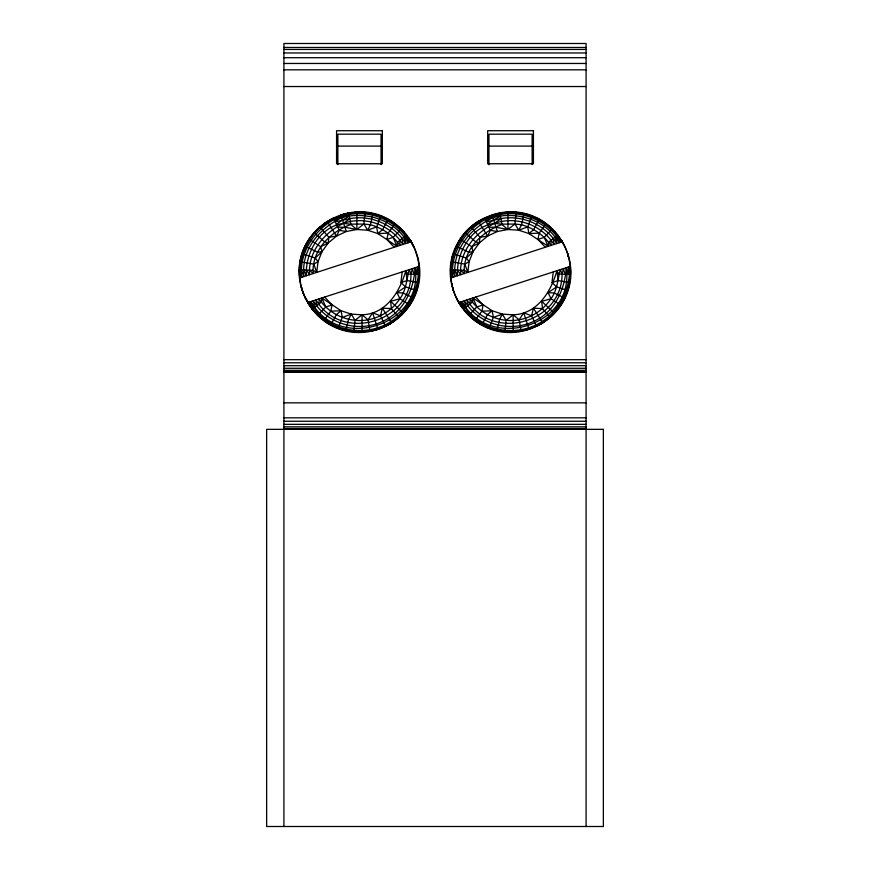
<?xml version="1.0" encoding="UTF-8"?>
<svg xmlns="http://www.w3.org/2000/svg" width="870" height="870" viewBox="0 0 870 870"><rect width="100%" height="100%" fill="white"/><g stroke="black" fill="none" stroke-linecap="round" stroke-linejoin="round"><path stroke-width="1.3" d="M301.466 287.165L302.379 290.667C293.777 263.795 307.262 231.855 332.296 218.718M318.92 304.043L319.094 298.867C330.589 316.669 354.297 324.945 374.383 318.202C384.779 314.766 393.849 307.806 399.928 298.704C406.333 290.167 406.54 279.39 409.302 269.602L410.988 274.18C410.847 323.368 340.833 342.214 315.973 299.878L316.702 305.783C331.818 325.489 360.822 332.209 383.061 321.16C403.843 311.808 413.837 289.362 415.142 267.71C424.038 325.576 338.604 352.339 310.905 301.52C320.508 326.283 353.557 335.711 377.504 327.827C403.506 319.91 419.503 293.092 418.579 266.601C422.428 297.29 398.395 328.436 367.412 331.513M306.37 270.07L309.6 274.713C307.817 251.887 324.031 232.692 343.606 223.296C363.529 216.206 387.096 223.699 399.993 240.272L399.819 245.449C394.219 237.086 386.019 230.572 376.645 226.907C366.085 221.861 354.503 225.591 343.606 223.296C319.921 226.515 304.848 253.072 306.457 275.736L303.63 269.961C304 243.426 325.663 223.09 349.077 214.564C372.501 210.17 397.721 221.643 409.726 242.241C380.223 186.365 292.527 215.901 299.726 277.911L411.195 241.762L413.881 246.906L410.444 240.522L415.044 249.559L418.144 259.717M470.007 304.043L470.181 298.867C481.675 316.669 505.383 324.945 525.48 318.202C535.876 314.766 544.935 307.806 551.014 298.704C557.42 290.167 557.626 279.39 560.4 269.602L562.074 274.18C561.944 323.368 491.931 342.214 467.059 299.878L467.788 305.783C482.904 325.489 511.908 332.209 534.147 321.16C554.929 311.808 564.924 289.362 566.229 267.71C575.135 325.576 489.69 352.339 461.992 301.52C471.594 326.283 504.654 335.711 528.601 327.827C554.603 319.91 570.589 293.092 569.676 266.601C572.319 290.21 559.214 315.136 537.703 325.597M457.468 270.07L460.698 274.713C458.903 251.887 475.118 232.692 494.704 223.296C514.616 216.206 538.193 223.699 551.08 240.272L550.906 245.449C545.316 237.086 537.105 230.572 527.731 226.907C517.171 221.861 505.59 225.591 494.704 223.296C471.007 226.515 455.934 253.072 457.544 275.736L454.727 269.961C455.086 243.426 476.749 223.09 500.163 214.564C523.599 210.17 548.807 221.643 560.824 242.241C541.869 201.742 476.14 203.841 457.62 244.013M300.074 268.645L300.172 265.992M418.938 273.028L419.035 270.374M450.964 273.941L451.062 271.288M569.828 278.324L569.926 275.67M418.916 273.147L419.025 270.45M450.975 273.865L451.084 271.168M451.291 265.774C451.454 256.28 455.554 247.265 460.371 239.25L471.747 246.699L473.03 251.691L469.104 261.718L467.81 272.397L464.178 270.331L450.584 269.798L451.454 261.739L464.841 264.099L469.104 261.718L466.353 258.009L453.4 253.855M569.796 278.541L569.904 275.844M320.356 317.55L312.286 309.252L321.411 302.086L321.856 297.964L341.094 310.753L351.317 314.113L354.993 320.356L353.916 331.905L364.715 331.807M399.428 227.527L406.616 235.063L397.503 242.23L397.057 246.351L377.819 233.562L367.597 230.202L363.921 223.96L364.987 212.41L358.233 212.247M419.351 273.169L419.035 266.448L419.035 274.496L407.823 274.061L405.833 270.733C399.874 291.667 386.367 313.961 362.061 314.82L362.029 332.112M505.046 331.535L506.079 320.356L502.403 314.113L492.181 310.753L472.943 297.964L472.497 302.086L463.677 309.024C488.418 343.226 546.317 336.777 564.086 299.149M563.358 243.817L557.713 235.063L561.9 241.893L557.409 235.291L548.589 242.23L548.144 246.351L528.906 233.562L518.683 230.202L515.007 223.96L516.084 212.41L509.32 212.247M563.26 243.72L561.531 240.522C567.708 250.712 570.85 262.609 570.502 274.518L558.91 274.061L556.93 270.733C550.971 291.667 537.464 313.961 513.148 314.82L513.126 332.112L515.812 331.807M300.324 277.715L300.085 269.82L301.694 277.269C298.366 247.689 321.247 220.752 348.881 213.476M393.969 223.133L380.766 216.064L376.645 226.907L367.597 230.202L356.852 229.495L350.871 224.525C330.154 231.833 311.721 250.277 313.069 273.582L309.579 270.2M418.84 279.89L419.264 275.855M500.163 214.564L492.213 215.64L477.445 222.111C461.133 234.748 447.474 256.041 452.781 277.269C449.453 247.689 472.334 220.752 499.967 213.476L501.957 224.525L507.939 229.495L518.683 230.202L527.731 226.907L531.722 216.412C539.759 218.729 548.078 224.46 554.103 231.028M501.957 224.525C481.251 231.833 462.807 250.277 464.167 273.582L460.665 270.2M570.067 278.552L570.274 266.405L458.805 302.553L456.652 298.443M309.285 239.25L320.649 246.699L321.943 251.691L318.018 261.718L313.755 264.099L300.367 261.739L302.314 253.855L315.266 258.009L321.943 251.691L328.24 242.958L328.871 237.26L319.91 227.026M466.353 258.009L473.03 251.691L479.337 242.958L479.957 237.26L470.996 227.026M299.878 277.867L299.497 269.798L313.091 270.331L316.724 272.397L318.018 261.718L315.266 258.009M418.285 283.707L416.599 290.46L405.55 286.915L400.896 282.598L402.19 271.918M551.982 282.598L558.214 280.564L569.632 282.576L567.686 290.46L556.648 286.915L551.982 282.598L553.276 271.918M416.154 274.387L417.219 267.046L417.926 274.452M567.24 274.387L568.306 267.046L569.024 274.452M314.385 311.036L317.724 315.277L323.923 320.508L330.796 311.166L332.025 304.935L324.706 297.04M394.197 247.276L386.878 239.38L388.118 233.149L394.762 224.112M518.498 331.513L521.184 331.209L519.129 319.79L513.148 314.82L502.403 314.113L499.619 319.312L496.998 330.611L489.234 328.251L481.86 324.869L475.02 320.508L481.882 311.166L483.122 304.935L475.803 297.04M545.294 247.276L537.975 239.38L539.204 233.149L546.077 223.808L536.888 218.305M413 299.149C401.037 322.944 371.99 336.581 345.999 330.241L348.533 319.312L351.317 314.113L362.061 314.82L368.043 319.79L370.098 331.209L377.961 329.241L372.643 312.808L368.043 319.79M300.313 262.022L302.793 252.702M416.947 289.351L418.318 283.468M568.588 287.002L568.034 289.351L568.567 287.089M398.754 317.006L392.555 322.204L385.497 326.217L380.462 315.767L382.376 308.23L391.359 308.556L399.004 317.289L409.313 304.859M549.84 317.006L543.641 322.204L536.583 326.217L531.548 315.767L533.473 308.23L542.445 308.556L550.09 317.289L555.821 311.536M410.988 274.18L412.456 268.58L413.805 274.289M562.074 274.18L563.543 268.58L564.891 274.289M566.37 293.886L567.207 291.613L566.403 293.875M330.796 311.166L341.094 310.753L342.269 317.409L338.147 328.251L325.065 321.237M481.882 311.166L492.181 310.753L493.355 317.409L489.234 328.251M405.55 286.915L396.97 292.624L399.928 298.704L409.629 305.065L413.609 297.997L416.599 290.46L418.546 282.576L407.127 280.564L400.896 282.598M567.686 290.46L564.695 297.997L560.715 305.065L551.014 298.704L548.056 292.624L556.648 286.915M320.649 246.699L328.24 242.958L336.527 236.085L339.311 230.354L333.417 218.098L320.301 227.472M471.747 246.699L479.337 242.958L487.624 236.085L490.408 230.354L484.503 218.098L471.388 227.472M306.653 243.861L308.774 240.066M412.804 299.378L407.791 307.61M457.74 243.861L462.883 235.694M306.523 244.013L309.1 239.707M367.597 230.202L370.381 225.004L373.002 213.705L376.645 214.672M518.683 230.202L521.467 225.004L524.088 213.705L527.731 214.672L523.033 213.563M330.774 324.869L336.32 314.679L341.094 310.753M539.226 219.457L533.68 229.636L528.906 233.562L527.731 226.907M519.129 319.79L523.729 312.808L531.548 315.767M560.9 304.609L565.543 296.148L564.695 297.997L554.233 293.005L548.056 292.624M407.736 307.73L408.998 305.957M550.09 317.289L560.4 304.859M466.048 232.051L470.159 227.831M555.832 311.351L548.992 318.148M466.059 231.92L470.311 227.788M317.724 315.277L325.793 306.936L332.025 304.935M386.878 239.38L393.12 237.379L401.179 229.038L403.821 231.931M466.983 313.287L468.821 315.277L476.88 306.936L483.122 304.935M537.975 239.38L544.207 237.379L552.276 229.038L556.8 234.063M318.224 228.625L316.539 230.224L318.333 228.592M400.689 315.69L402.375 314.092L400.581 315.723M376.645 226.907L377.819 233.562L382.593 229.636L388.14 219.457L395.915 224.503M492.181 310.753L487.407 314.679L481.86 324.869L478.065 322.52L482.252 324.956M363.921 223.96L356.852 229.495L346.271 231.507L336.527 236.085L328.871 237.26M354.993 320.356L362.061 314.82M515.007 223.96L507.939 229.495L497.357 231.507L487.624 236.085L479.957 237.26M506.079 320.356L513.148 314.82M343.606 223.296L349.805 218.631C371.272 214.607 394.349 224.895 405.714 243.546L404.061 237.075C388.129 216.075 358.07 210.453 334.287 219.903M494.704 223.296L500.902 218.631C522.359 214.607 545.447 224.895 556.8 243.546L555.147 237.075C539.226 216.075 509.157 210.453 485.373 219.903M323.683 224.058L325.467 222.753M474.781 224.058L472.997 225.352L477.924 221.861M336.396 224.297L342.508 219.892L349.392 216.315M487.494 224.297L493.594 219.892L500.478 216.315M323.879 223.96L333.134 218.305M536.583 326.217L543.641 322.204M326.359 222.111L341.127 215.64L349.077 214.564M482.263 219.327L478.913 221.165L482.1 219.447M387.737 324.988L391.087 323.151L387.9 324.869M537.921 325.445L542.173 323.151M521.184 331.209L535.333 326.718M530.178 328.795L532.429 327.914M342.269 317.409L351.317 314.113M493.355 317.409L502.403 314.113M391.359 308.556L390.663 301.357L399.928 298.704M542.445 308.556L541.76 301.357L551.014 298.704M335.211 221.828L349.805 218.631M486.297 221.828L500.902 218.631M339.311 230.354L346.271 231.507L340.942 215.075L347.956 213.27M525.545 330.143L527.883 329.534M340.942 215.075L348.816 213.106L350.871 224.525M499.902 213.106L492.039 215.075L497.357 231.507L490.408 230.354M351.502 212.802L356.874 212.204M502.588 212.802L507.971 212.204M321.943 251.691L317.572 252.169L305.305 246.319M473.03 251.691L468.669 252.169L456.391 246.319M377.819 233.562L388.118 233.149M528.906 233.562L539.204 233.149M357.559 212.28L361.18 212.236M509.853 212.269L512.267 212.236M283.914 47.458L586.086 47.458M283.914 49.449L586.086 49.449M283.914 52.95L586.086 52.95M283.914 57.714L586.086 57.714M283.914 63.466L586.086 63.466M283.914 69.828L586.086 69.828M283.914 86.532L586.086 86.532M337.875 146.106L381.038 146.106M488.962 146.106L532.125 146.106M283.914 359.68L586.086 359.68M283.914 362.768L586.086 362.768M283.914 365.704L586.086 365.704M283.914 368.271L586.086 368.271M283.914 370.315L586.086 370.315M283.914 371.686L586.086 371.686M283.914 372.284L586.086 372.284M283.914 402.843L586.086 402.843M283.914 417.828L586.086 417.828M283.914 421.243L586.086 421.243M283.914 424.332L586.086 424.332M283.914 426.844L586.086 426.844M283.914 428.562L586.086 428.562M509.07 212.215L512.376 212.226M357.983 212.215L360.18 212.215M488.886 227.19L495.987 227.255L507.939 229.495L507.982 212.584M337.788 227.19L344.89 227.255L356.852 229.495L356.896 212.584M505.013 331.905L513.126 332.112M396.97 292.624L403.136 293.005L413.609 297.997M517.084 212.617L519.477 212.889M516.084 212.41L524.088 213.705L531.853 216.064M364.987 212.41L373.002 213.705L380.766 216.064M498.336 330.828L502.338 331.47M347.239 330.828L351.252 331.47M347.043 330.839L349.316 331.296M499.239 331.024L491.3 328.947M340.203 328.947L344.618 330.198M495.78 330.296L491.082 328.816M342.269 329.643L344.694 330.296M345.999 330.241C330.274 326.533 316.332 316.321 308.1 302.423L312.286 309.252L305.022 297.409L309.861 305.762M338.147 328.251L345.912 330.611M479.337 242.958L475.531 241.708L465.276 232.779M328.24 242.958L324.445 241.708L314.179 232.779M372.643 312.808L380.462 315.767M536.692 218.261L546.001 223.829M389.901 220.458L393.914 223.155M394.98 223.808L401.179 229.038L403.691 232.225M464.286 310.253L475.02 320.508M471.453 317.55L473.204 319.062L471.344 317.441M399.569 227.657L403.843 232.377M318.431 315.864L320.258 317.441M541.76 301.357L554.092 312.896M390.663 301.357L402.995 312.896M313.461 310.601L315.897 313.287M552.276 229.038L553.94 231.159M408.693 238.587L411.195 241.762L406.323 235.291M462.144 306.795C456.456 300.324 453.585 291.918 451.65 283.653L453.466 290.667L452.574 287.535M467.146 313.156L468.821 315.277M552.483 229.245L554.114 231.333M462.079 306.729L458.805 302.553L462.34 307.73M408.748 238.63L411.195 241.762L408.378 237.673L409.748 239.544M314.255 310.894L315.886 312.982M551.08 240.272L554.027 244.437L553.298 238.532M399.993 240.272L402.94 244.437L402.212 238.532M467.788 305.783L464.286 300.77L465.939 307.24M316.702 305.783L313.2 300.77L314.853 307.24M560.878 239.718L562.281 241.762L450.812 277.911L452.28 286.48M555.147 237.075L559.095 242.795L556.539 235.977M462.329 307.665L458.805 302.553L462.622 308.132M404.061 237.075L408.008 242.795L405.453 235.977M309.829 305.62L303.869 294.756L301.183 286.48M464.547 308.339L460.273 302.075L463.677 309.024L459.186 302.423L462.677 308.11M313.461 308.339L309.176 302.075L312.591 309.024M478.674 222.013L487.624 236.085M533.473 308.23L542.532 322.476M327.588 222.013L336.527 236.085M382.376 308.23L391.435 322.476M308.469 303.793L307.719 302.553L419.188 266.405L417.72 257.835M456.685 298.475L459.556 303.793M544.207 237.379L548.144 246.351M472.943 297.964L476.88 306.936M393.12 237.379L397.057 246.351M321.856 297.964L325.793 306.936M302.814 291.787L303.695 294.038M302.749 291.689L303.499 293.734M464.841 264.099L467.81 272.397M313.755 264.099L316.724 272.397M452.596 269.885L454.858 276.606L454.727 269.961M301.498 269.885L303.771 276.606L303.63 269.961M523.729 312.808L529.058 329.241M568.512 256.78L567.621 253.648L568.534 257.15M556.93 270.733L558.214 280.564M405.833 270.733L407.127 280.564M451.421 277.715L451.171 269.82L450.964 277.867L450.584 269.798L450.703 273.854M419.296 270.461L419.373 273.158M450.638 270.461L450.725 274.191M419.296 271.364L419.362 273.854L419.351 271.473M450.627 270.429L450.671 274.05M570.122 266.448L570.122 274.496M586.086 826.5L586.086 43.5L283.914 43.5L283.914 826.5M532.125 164.615L532.125 134.176L488.962 134.176L488.962 164.615M381.038 164.615L381.038 134.176L337.875 134.176L337.875 164.615M301.074 256.519C292.516 287.709 312.515 322.357 343.813 330.535C375.003 339.104 409.65 319.094 417.828 287.796C426.398 256.606 406.388 221.959 375.101 213.781C343.911 205.211 309.252 225.221 301.074 256.519M452.172 256.519C443.602 287.709 463.612 322.357 494.899 330.535C526.089 339.104 560.748 319.094 568.926 287.796C577.484 256.606 557.485 221.959 526.187 213.781C494.997 205.211 460.35 225.221 452.172 256.519M382.332 130.718L336.581 130.718L336.581 163.745L382.332 163.745L382.332 130.718M533.43 130.718L487.668 130.718L487.668 163.745L533.43 163.745L533.43 130.718M603.356 429.345L266.644 429.345L266.644 826.5L603.356 826.5L603.356 429.345M329.001 323.857L325.956 321.856L329.001 323.857M562.281 241.762L560.617 239.642L562.281 241.762M310.22 305.729L307.719 302.553L310.166 305.685"/></g></svg>
